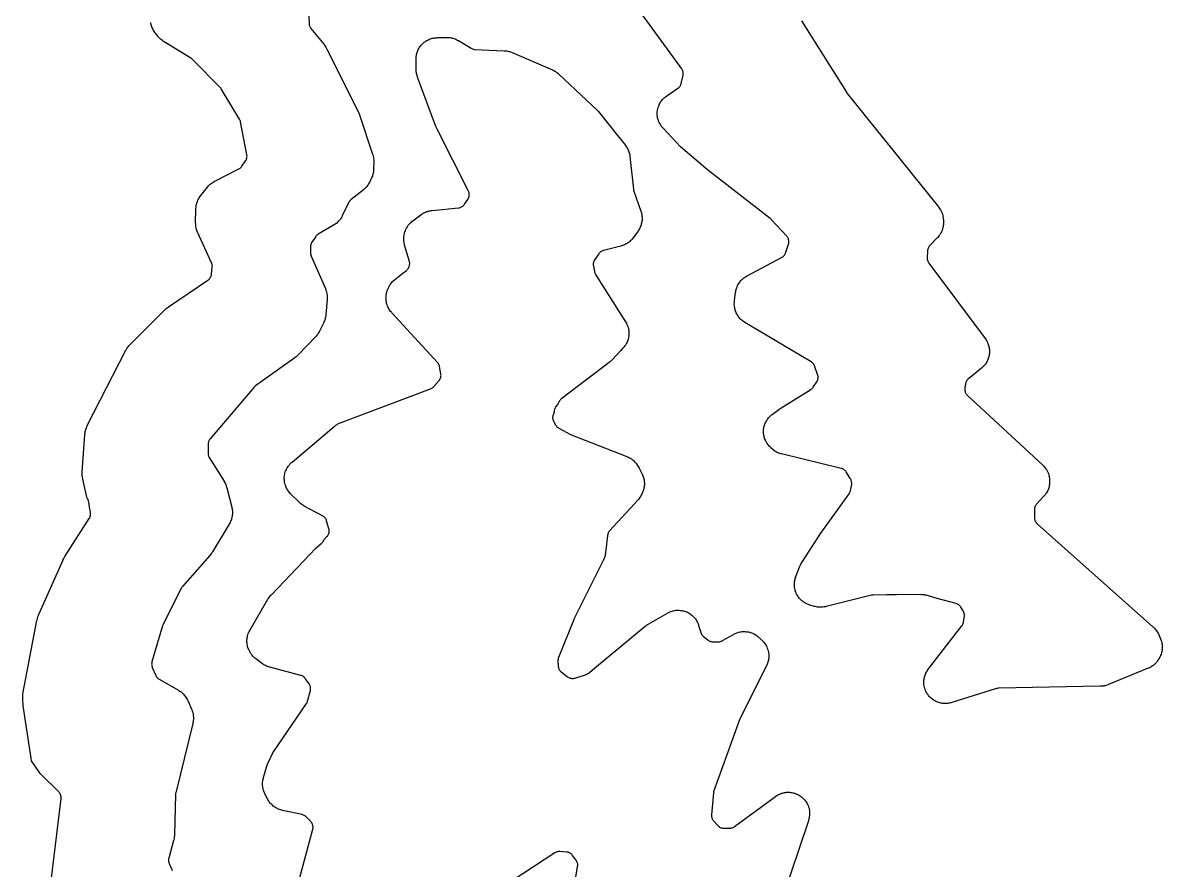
# Model space of a CAD drawing. Header units: millimetres. Extents: x 0 to 194, y 0 to 298.
# Drawn here: x 5.14 to 47.19, y 97.33 to 128.6 of the extents above; entities that cross this region are included whole.
import ezdxf

# ---------------------------------------------------------------- set-up
doc = ezdxf.new("R2010")
doc.units = ezdxf.units.MM
doc.layers.add('CUT', color=7, linetype='CONTINUOUS')

msp = doc.modelspace()

# ---------------------------------------------------------------- linework, layer by layer
at = {"layer": 'CUT'}
for points in [[(33.8823, 128.6779), (35.5346, 126.041), (35.5444, 126.0264), (35.5584, 126.0067), (35.5691, 125.9926), (38.9327, 121.8107), (38.9468, 121.7922), (38.9741, 121.7545), (38.9993, 121.7154), (39.0167, 121.6852), (39.0378, 121.6437), (39.052, 121.6118), (39.0687, 121.5684), (39.0795, 121.5352), (39.0916, 121.4903), (39.0989, 121.4562), (39.1063, 121.4103), (39.1114, 121.364), (39.1133, 121.3408), (39.1167, 121.2792), (39.1175, 121.256), (39.1177, 121.2095), (39.1155, 121.163), (39.1121, 121.1283), (39.1051, 121.0824), (39.0981, 121.0482), (39.0864, 121.0032), (39.0759, 120.97), (39.0596, 120.9264), (39.0458, 120.8944), (39.0251, 120.8527), (39.008, 120.8224), (38.9831, 120.7831), (38.963, 120.7546), (38.9342, 120.7181), (38.9036, 120.6831), (38.8878, 120.666), (38.614, 120.3843), (38.5934, 120.3608), (38.5753, 120.3352), (38.56, 120.3078), (38.5477, 120.279), (38.5384, 120.2491), (38.5323, 120.2184), (38.5294, 120.1872), (38.5187, 119.9196), (38.5189, 119.8903), (38.522, 119.8613), (38.5279, 119.8326), (38.5366, 119.8047), (38.548, 119.7778), (38.5619, 119.7521), (38.5782, 119.7279), (40.6522, 116.9557), (40.6647, 116.9382), (40.6888, 116.9025), (40.7112, 116.8657), (40.7266, 116.8374), (40.7454, 116.7986), (40.758, 116.769), (40.773, 116.7286), (40.7828, 116.6978), (40.7938, 116.6562), (40.8006, 116.6247), (40.8076, 116.5822), (40.8113, 116.5501), (40.8142, 116.5072), (40.8149, 116.4749), (40.8137, 116.4319), (40.8112, 116.3997), (40.8059, 116.3569), (40.8004, 116.3252), (40.791, 116.2831), (40.7825, 116.252), (40.7692, 116.2111), (40.7577, 116.1809), (40.7405, 116.1414), (40.7262, 116.1125), (40.7053, 116.0749), (40.6883, 116.0474), (40.6639, 116.0119), (40.6444, 115.9863), (40.6167, 115.9533), (40.5948, 115.9296), (40.5641, 115.8994), (40.532, 115.8707), (40.5156, 115.8568), (40.0373, 115.4691), (40.0163, 115.4504), (39.9971, 115.4298), (39.98, 115.4074), (39.965, 115.3836), (39.9523, 115.3585), (39.9421, 115.3323), (39.9343, 115.3052), (39.9291, 115.2776), (39.9064, 115.1155), (39.9038, 115.0867), (39.904, 115.0578), (39.9069, 115.029), (39.9126, 115.0007), (39.9211, 114.973), (39.9321, 114.9463), (39.9457, 114.9207), (39.9616, 114.8966), (39.9798, 114.8742), (40.0001, 114.8535), (42.7718, 112.2958), (42.7886, 112.2795), (42.8213, 112.246), (42.8523, 112.2108), (42.874, 112.1833), (42.9012, 112.1451), (42.9199, 112.1154), (42.9429, 112.0746), (42.9586, 112.0431), (42.9772, 112.0001), (42.9894, 111.9673), (43.0035, 111.9226), (43.0122, 111.8886), (43.0216, 111.8427), (43.0285, 111.7963), (43.0313, 111.7731), (43.0324, 111.7617), (43.0341, 111.7383), (43.0361, 111.6915), (43.0358, 111.6446), (43.0337, 111.6095), (43.0284, 111.563), (43.0226, 111.5283), (43.0126, 111.4825), (43.0032, 111.4487), (42.9885, 111.4042), (42.9757, 111.3715), (42.9563, 111.3288), (42.9402, 111.2976), (42.9165, 111.2571), (42.8972, 111.2278), (42.8695, 111.19), (42.8398, 111.1537), (42.8245, 111.136), (42.5514, 110.8356), (42.5333, 110.8137), (42.5174, 110.7902), (42.5037, 110.7652), (42.4925, 110.7391), (42.4838, 110.7121), (42.4777, 110.6843), (42.4742, 110.6561), (42.4734, 110.6277), (42.4795, 110.3297), (42.4817, 110.2989), (42.4871, 110.2684), (42.4956, 110.2388), (42.5071, 110.2101), (42.5214, 110.1828), (42.5385, 110.157), (42.5582, 110.1332), (42.5802, 110.1115), (46.8503, 106.3162), (46.8677, 106.2998), (46.9017, 106.2662), (46.9338, 106.2308), (46.9565, 106.2031), (46.9847, 106.1645), (47.0043, 106.1345), (47.0283, 106.0932), (47.05, 106.0506), (47.0603, 106.029), (47.1194, 105.8963), (47.1283, 105.875), (47.1449, 105.8318), (47.1592, 105.7879), (47.1683, 105.7544), (47.1781, 105.7092), (47.1837, 105.675), (47.1888, 105.629), (47.1908, 105.5945), (47.1911, 105.5482), (47.1896, 105.5136), (47.1852, 105.4675), (47.1802, 105.4333), (47.171, 105.3879), (47.1625, 105.3544), (47.1488, 105.3102), (47.1328, 105.2668), (47.1243, 105.2453), (47.1122, 105.217), (47.1031, 105.1971), (47.084, 105.1578), (47.063, 105.1195), (47.046, 105.0917), (47.0214, 105.0556), (47.0017, 105.0295), (46.9737, 104.9959), (46.9515, 104.9719), (46.9205, 104.9412), (46.8961, 104.9194), (46.8622, 104.8919), (46.8358, 104.8725), (46.7994, 104.8484), (46.7713, 104.8317), (46.7327, 104.8113), (46.6932, 104.7928), (46.6732, 104.784), (45.21, 104.1822), (45.1905, 104.1747), (45.1512, 104.1606), (45.1112, 104.1484), (45.0808, 104.1406), (45.0399, 104.1321), (45.0089, 104.1272), (44.9674, 104.1226), (44.9256, 104.1199), (44.9047, 104.119), (41.1616, 104.0507), (41.1332, 104.0488), (41.1051, 104.0442), (41.0775, 104.037), (39.4253, 103.5204), (39.4042, 103.5144), (39.3618, 103.5034), (39.3189, 103.4944), (39.2865, 103.4893), (39.243, 103.4846), (39.2102, 103.4826), (39.1664, 103.4821), (39.1336, 103.4834), (39.0899, 103.4872), (39.0574, 103.4916), (39.0143, 103.4996), (38.9824, 103.5072), (38.9403, 103.5194), (38.9092, 103.53), (38.8685, 103.5462), (38.8387, 103.5598), (38.7997, 103.5799), (38.7713, 103.5964), (38.7345, 103.6202), (38.7078, 103.6393), (38.6735, 103.6666), (38.6489, 103.6882), (38.6174, 103.7187), (38.5949, 103.7426), (38.5665, 103.776), (38.5465, 103.802), (38.5215, 103.838), (38.5041, 103.8658), (38.4827, 103.9041), (38.4681, 103.9335), (38.4505, 103.9736), (38.4389, 104.0043), (38.4253, 104.0459), (38.4167, 104.0776), (38.4072, 104.1204), (38.4017, 104.1527), (38.3964, 104.1962), (38.3941, 104.229), (38.3931, 104.2728), (38.3939, 104.3056), (38.3972, 104.3493), (38.4013, 104.3819), (38.4088, 104.425), (38.416, 104.4571), (38.4276, 104.4993), (38.4379, 104.5305), (38.4536, 104.5714), (38.4669, 104.6014), (38.4865, 104.6406), (38.5026, 104.6692), (38.526, 104.7063), (38.5511, 104.7422), (38.5641, 104.7598), (39.8005, 106.3553), (39.8185, 106.3813), (39.8337, 106.409), (39.8459, 106.4382), (39.855, 106.4685), (39.8608, 106.4996), (39.8878, 106.7033), (39.8902, 106.7328), (39.8897, 106.7625), (39.8863, 106.792), (39.88, 106.821), (39.8709, 106.8492), (39.859, 106.8764), (39.8445, 106.9023), (39.7573, 107.0411), (39.7413, 107.0641), (39.7232, 107.0856), (39.7031, 107.1052), (39.6813, 107.123), (39.658, 107.1385), (39.6333, 107.1519), (39.6074, 107.1629), (39.5807, 107.1714), (38.8883, 107.3564), (38.483, 107.4766), (38.4555, 107.4833), (38.4276, 107.4875), (38.3993, 107.4889), (38.3919, 107.489), (38.3841, 107.4911), (38.3579, 107.4968), (38.3313, 107.5002), (38.3045, 107.5012), (37.3862, 107.4946), (37.0746, 107.4964), (37.05, 107.4955), (37.0254, 107.4926), (37.0226, 107.492), (36.5262, 107.4885), (36.4908, 107.4861), (36.4558, 107.4796), (34.7828, 107.0628), (34.7602, 107.0577), (34.7148, 107.0489), (34.6691, 107.0424), (34.6346, 107.0393), (34.5883, 107.0375), (34.5537, 107.0379), (34.5076, 107.0409), (34.4732, 107.0449), (34.4276, 107.0526), (34.3824, 107.0626), (34.36, 107.0682), (34.2026, 107.1118), (34.1815, 107.1182), (34.1396, 107.132), (34.0984, 107.1479), (34.0682, 107.1613), (34.0288, 107.1811), (34, 107.1974), (33.9627, 107.221), (33.9357, 107.2401), (33.9009, 107.2672), (33.8758, 107.2888), (33.8439, 107.3192), (33.8211, 107.3432), (33.7922, 107.3766), (33.7719, 107.4026), (33.7465, 107.4387), (33.7288, 107.4666), (33.707, 107.505), (33.6921, 107.5345), (33.6742, 107.5749), (33.6623, 107.6057), (33.6484, 107.6476), (33.6396, 107.6795), (33.6299, 107.7225), (33.6243, 107.7551), (33.6188, 107.7989), (33.6164, 107.8319), (33.6153, 107.876), (33.6161, 107.909), (33.6193, 107.953), (33.6233, 107.9858), (33.6308, 108.0293), (33.638, 108.0616), (33.6498, 108.1041), (33.6636, 108.146), (33.671, 108.1668), (33.8065, 108.519), (33.8153, 108.5402), (33.8339, 108.5821), (33.8547, 108.623), (33.8774, 108.6627), (33.8894, 108.6823), (34.587, 109.7677), (35.6333, 111.2268), (35.6497, 111.2523), (35.6634, 111.2793), (35.6744, 111.3076), (35.6824, 111.3369), (35.725, 111.5292), (35.7297, 111.5567), (35.7319, 111.5845), (35.7315, 111.6124), (35.7285, 111.6401), (35.7255, 111.6548), (35.7254, 111.657), (35.7213, 111.6852), (35.7146, 111.7129), (35.7054, 111.7399), (35.6935, 111.7658), (35.6793, 111.7906), (35.5246, 112.0321), (35.508, 112.0554), (35.4893, 112.0771), (35.4685, 112.0969), (35.446, 112.1146), (35.4219, 112.1301), (35.3964, 112.1433), (35.3697, 112.1539), (35.3422, 112.1619), (33.1415, 112.6915), (33.1217, 112.6968), (33.0822, 112.7082), (33.0433, 112.7214), (33.0147, 112.7326), (32.9771, 112.7493), (32.9496, 112.7631), (32.9138, 112.7832), (32.8979, 112.793), (32.879, 112.8069), (32.8448, 112.8347), (32.828, 112.849), (32.7451, 112.9234), (32.7291, 112.9385), (32.6979, 112.9693), (32.6682, 113.0017), (32.6472, 113.027), (32.6208, 113.0621), (32.6023, 113.0893), (32.5795, 113.1268), (32.5638, 113.1557), (32.5447, 113.1953), (32.5319, 113.2256), (32.5168, 113.2668), (32.507, 113.2982), (32.496, 113.3407), (32.4893, 113.3729), (32.4824, 113.4163), (32.4789, 113.449), (32.4763, 113.4928), (32.476, 113.5257), (32.4777, 113.5696), (32.4806, 113.6024), (32.4866, 113.6459), (32.4926, 113.6782), (32.5028, 113.7209), (32.512, 113.7525), (32.5263, 113.794), (32.5385, 113.8245), (32.5568, 113.8644), (32.572, 113.8937), (32.5941, 113.9316), (32.612, 113.9592), (32.6377, 113.9948), (32.6582, 114.0205), (32.6872, 114.0535), (32.7101, 114.077), (32.7422, 114.107), (32.7757, 114.1353), (32.7929, 114.1491), (33.0858, 114.3732), (34.2216, 115.0731), (34.2481, 115.0914), (34.2724, 115.1125), (34.2944, 115.1361), (34.3137, 115.162), (34.4402, 115.3515), (34.456, 115.3781), (34.4691, 115.4063), (34.4791, 115.4357), (34.4861, 115.4659), (34.4899, 115.4967), (34.4905, 115.5278), (34.4878, 115.5587), (34.482, 115.5892), (34.4731, 115.6189), (34.3581, 115.9408), (34.3467, 115.9682), (34.3328, 115.9943), (34.3163, 116.0189), (34.2975, 116.0418), (34.2765, 116.0627), (34.2535, 116.0814), (34.2288, 116.0978), (31.7911, 117.546), (31.7726, 117.5576), (31.7361, 117.5818), (31.7008, 117.6077), (31.6754, 117.6284), (31.6428, 117.6576), (31.6194, 117.6806), (31.5898, 117.7129), (31.5689, 117.7381), (31.5425, 117.773), (31.5241, 117.8002), (31.5013, 117.8375), (31.4856, 117.8663), (31.4665, 117.9057), (31.4537, 117.9359), (31.4385, 117.9769), (31.4287, 118.0082), (31.4176, 118.0505), (31.4109, 118.0826), (31.4039, 118.1258), (31.4003, 118.1584), (31.3976, 118.2021), (31.3972, 118.2349), (31.3988, 118.2787), (31.4025, 118.3222), (31.4049, 118.344), (31.447, 118.6586), (31.4503, 118.6798), (31.458, 118.7219), (31.4677, 118.7635), (31.4764, 118.7944), (31.49, 118.835), (31.5017, 118.8648), (31.519, 118.9039), (31.5335, 118.9326), (31.5545, 118.9698), (31.5715, 118.997), (31.596, 119.0321), (31.6156, 119.0575), (31.6433, 119.0901), (31.6652, 119.1135), (31.6958, 119.1433), (31.7198, 119.1646), (31.7532, 119.1914), (31.7791, 119.2102), (31.8149, 119.2337), (31.8517, 119.2555), (31.8704, 119.2659), (33.1415, 119.9378), (33.1657, 119.9522), (33.1885, 119.9687), (33.2097, 119.9873), (33.229, 120.0078), (33.2463, 120.03), (33.2615, 120.0537), (33.2743, 120.0788), (33.2848, 120.1049), (33.3968, 120.4282), (33.4051, 120.4567), (33.4105, 120.4858), (33.4131, 120.5153), (33.4127, 120.5449), (33.4094, 120.5743), (33.4033, 120.6032), (33.3943, 120.6314), (33.3826, 120.6586), (33.3682, 120.6845), (33.3514, 120.7089), (33.3323, 120.7315), (32.7565, 121.3463), (32.7398, 121.3629), (32.7217, 121.3781), (30.4123, 123.1741), (29.4061, 124.0239), (28.7689, 124.709), (28.7546, 124.7252), (28.7267, 124.7582), (28.7005, 124.7925), (28.6821, 124.8191), (28.6593, 124.8557), (28.6435, 124.884), (28.6243, 124.9227), (28.6113, 124.9523), (28.5959, 124.9926), (28.5858, 125.0234), (28.5743, 125.065), (28.5672, 125.0965), (28.5598, 125.1391), (28.5557, 125.1712), (28.5524, 125.2142), (28.5515, 125.2466), (28.5523, 125.2897), (28.5545, 125.322), (28.5594, 125.3649), (28.5647, 125.3968), (28.5737, 125.4391), (28.582, 125.4703), (28.595, 125.5115), (28.6063, 125.5418), (28.6232, 125.5815), (28.6373, 125.6107), (28.658, 125.6486), (28.6748, 125.6762), (28.699, 125.712), (28.7184, 125.7378), (28.7459, 125.7711), (28.7677, 125.795), (28.7983, 125.8255), (28.8223, 125.8472), (28.8557, 125.8746), (28.8903, 125.9004), (28.9079, 125.9129), (29.3131, 126.1852), (29.3359, 126.2021), (29.357, 126.2211), (29.3762, 126.2421), (29.3933, 126.2647), (29.4082, 126.2889), (29.4208, 126.3144), (29.4309, 126.3409), (29.4384, 126.3683), (29.5054, 126.6665), (29.5103, 126.6943), (29.5126, 126.7226), (29.5122, 126.7509), (29.5091, 126.779), (29.5034, 126.8067), (29.4951, 126.8338), (29.4842, 126.8599), (29.471, 126.8849), (29.4555, 126.9086), (26.8378, 130.5121)], [(15.6965, 128.8481), (15.7048, 128.5737), (15.7069, 128.5459), (15.7116, 128.5183), (15.7189, 128.4913), (15.7286, 128.4652), (15.7408, 128.44), (15.7552, 128.4161), (15.7718, 128.3936), (16.2545, 127.7992), (16.2695, 127.7797), (16.2984, 127.7398), (16.325, 127.6985), (16.3494, 127.6557), (16.361, 127.634), (17.5231, 125.307), (17.5365, 125.2776), (17.5673, 125.2029), (17.5786, 125.1726), (18.0469, 123.7567), (18.0541, 123.7327), (18.0672, 123.6842), (18.0776, 123.6351), (18.0832, 123.5979), (18.0881, 123.5479), (18.0901, 123.4977), (18.0904, 123.4726), (18.0863, 123.2105), (18.0855, 123.1906), (18.0831, 123.1507), (18.079, 123.111), (18.0745, 123.0814), (18.0668, 123.0422), (18.0598, 123.0131), (18.0487, 122.9747), (18.0391, 122.9464), (18.0246, 122.9091), (18.0085, 122.8726), (18, 122.8545), (17.9293, 122.7116), (17.9198, 122.6936), (17.9001, 122.6579), (17.8788, 122.6232), (17.8617, 122.598), (17.8374, 122.5653), (17.818, 122.5417), (17.7908, 122.5114), (17.7695, 122.4896), (17.7396, 122.4619), (17.7086, 122.4356), (17.6927, 122.4227), (17.26, 122.088), (17.239, 122.0702), (17.2197, 122.0505), (17.2023, 122.0291), (17.187, 122.0063), (17.1738, 121.9821), (16.9296, 121.4809), (16.9196, 121.4614), (16.8985, 121.423), (16.8755, 121.3856), (16.857, 121.3585), (16.8306, 121.3236), (16.8095, 121.2984), (16.7797, 121.2662), (16.7563, 121.2432), (16.7236, 121.2141), (16.698, 121.1934), (16.6626, 121.1676), (16.626, 121.1435), (16.6074, 121.132), (16.0436, 120.7995), (16.0168, 120.7817), (15.992, 120.7611), (15.9696, 120.7379), (15.9498, 120.7125), (15.8127, 120.5158), (15.7967, 120.4901), (15.7833, 120.4629), (15.7728, 120.4344), (15.7652, 120.4051), (15.7605, 120.3752), (15.7589, 120.3449), (15.7585, 120.115), (15.76, 120.0842), (15.7646, 120.0538), (15.7724, 120.024), (15.7832, 119.9952), (16.303, 118.7945), (16.3112, 118.7741), (16.3267, 118.7329), (16.3402, 118.6909), (16.3488, 118.659), (16.3581, 118.6159), (16.3634, 118.5833), (16.3685, 118.5395), (16.3706, 118.5066), (16.3714, 118.4625), (16.3699, 118.4185), (16.3687, 118.3965), (16.3234, 117.8418), (16.3213, 117.8213), (16.316, 117.7806), (16.309, 117.7402), (16.3023, 117.7101), (16.2916, 117.6705), (16.2822, 117.6412), (16.2679, 117.6027), (16.2519, 117.5649), (16.2435, 117.5462), (16.1017, 117.2502), (16.0909, 117.2291), (16.0683, 117.1877), (16.0435, 117.1474), (16.0234, 117.1183), (15.9946, 117.0808), (15.9638, 117.045), (15.9479, 117.0274), (15.301, 116.3496), (15.2859, 116.3345), (15.2549, 116.305), (15.2226, 116.277), (15.189, 116.2505), (15.1718, 116.2377), (13.9015, 115.3337), (13.8714, 115.3153), (13.8452, 115.2974), (13.8211, 115.2769), (13.82, 115.2757), (13.7273, 115.2097), (13.7078, 115.1945), (13.6895, 115.1778), (13.6727, 115.1596), (12.0513, 113.2517), (12.0332, 113.2282), (12.0176, 113.2031), (12.0045, 113.1765), (11.9941, 113.1488), (11.9865, 113.1202), (11.9817, 113.0909), (11.9799, 113.0614), (11.9754, 112.7201), (11.9764, 112.6917), (11.9801, 112.6635), (11.9864, 112.6358), (11.9953, 112.6088), (12.0068, 112.5827), (12.0206, 112.5579), (12.5623, 111.6862), (12.5738, 111.6665), (12.596, 111.6265), (12.616, 111.5854), (12.6295, 111.5539), (12.6453, 111.511), (12.6589, 111.4673), (12.6651, 111.4453), (12.848, 110.7318), (12.853, 110.71), (12.8619, 110.6663), (12.8687, 110.6221), (12.8721, 110.5888), (12.8744, 110.5442), (12.8745, 110.5107), (12.8724, 110.4661), (12.8692, 110.4327), (12.8626, 110.3885), (12.8561, 110.3557), (12.8452, 110.3124), (12.8355, 110.2803), (12.8204, 110.2383), (12.8075, 110.2074), (12.7883, 110.167), (12.7671, 110.1277), (12.756, 110.1083), (12.1329, 109.0782), (12.1221, 109.0612), (12.0998, 109.0278), (12.076, 108.9953), (12.0507, 108.964), (12.0378, 108.9486), (11.0292, 107.8053), (11.013, 107.7853), (10.9986, 107.764), (10.9861, 107.7415), (10.3136, 106.4029), (10.3025, 106.3781), (10.2937, 106.3524), (9.904, 105.0185), (9.8971, 104.9897), (9.8931, 104.9603), (9.892, 104.9307), (9.8938, 104.9012), (9.8985, 104.8719), (9.9061, 104.8433), (9.9165, 104.8156), (10.0439, 104.52), (10.056, 104.4951), (10.0703, 104.4715), (10.0868, 104.4492), (10.1052, 104.4286), (10.1255, 104.4098), (10.1474, 104.3929), (10.1708, 104.3781), (10.8772, 103.9752), (10.8975, 103.9629), (10.9374, 103.9373), (10.9759, 103.9096), (11.0035, 103.8874), (11.0389, 103.8558), (11.0641, 103.8308), (11.0959, 103.7957), (11.1183, 103.7681), (11.1463, 103.7299), (11.1657, 103.7001), (11.1895, 103.6591), (11.211, 103.617), (11.2213, 103.5956), (11.3627, 103.2789), (11.3709, 103.2593), (11.3864, 103.2197), (11.4, 103.1795), (11.4087, 103.1488), (11.4185, 103.1075), (11.4243, 103.0762), (11.4301, 103.034), (11.4329, 103.0023), (11.4347, 102.9599), (11.4345, 102.928), (11.4323, 102.8856), (11.4291, 102.8539), (11.4229, 102.8118), (11.4147, 102.7701), (11.4101, 102.7494), (10.7802, 100.1925), (10.7741, 100.1606), (10.7716, 100.1281), (10.7348, 98.6406), (10.7333, 98.6132), (10.7286, 98.5586), (10.7206, 98.5044), (10.7093, 98.4508), (10.7028, 98.4242), (10.5244, 97.7761), (10.5182, 97.7482), (10.5146, 97.7199), (10.5137, 97.6913), (10.5156, 97.6629), (10.5201, 97.6347), (10.5273, 97.607), (10.5371, 97.5802), (10.6313, 97.3561), (10.6451, 97.3276)], [(6.1831, 96.9368), (6.5482, 99.9741), (6.5502, 100.0043), (6.5493, 100.0345), (6.5453, 100.0645), (6.5383, 100.094), (6.5284, 100.1225), (6.5156, 100.15), (6.5001, 100.176), (6.4821, 100.2003), (6.4618, 100.2227), (5.781, 100.8994), (5.4625, 101.3637), (5.454, 101.3961), (5.4443, 101.4429), (5.4401, 101.4664), (5.1455, 103.4028), (5.1447, 103.4363), (5.1436, 103.4872), (5.1421, 103.5533), (5.1357, 103.8393), (5.6549, 106.5433), (5.6604, 106.5683), (5.6729, 106.618), (5.6882, 106.6668), (5.7063, 106.7147), (5.716, 106.7384), (6.6231, 108.7835), (6.6303, 108.799), (6.6453, 108.8297), (6.6615, 108.8598), (6.6789, 108.8892), (6.6878, 108.9038), (7.5916, 110.3155), (7.6064, 110.3413), (7.6186, 110.3686), (7.628, 110.3969), (7.6346, 110.4259), (7.6382, 110.4555), (7.6389, 110.4854), (7.6366, 110.5151), (7.6313, 110.5444), (7.6048, 110.6598), (7.5693, 110.9155), (7.5642, 110.9427), (7.5567, 110.9693), (7.5467, 110.9951), (7.5344, 111.0199), (7.5199, 111.0434), (7.5149, 111.0506), (7.3504, 111.7663), (7.346, 111.7879), (7.3382, 111.8312), (7.3326, 111.8749), (7.33, 111.9077), (7.3287, 111.9517), (7.3295, 111.9957), (7.3304, 112.0177), (7.4247, 113.4093), (7.4268, 113.4321), (7.4322, 113.4774), (7.4399, 113.5224), (7.4474, 113.5558), (7.4596, 113.5998), (7.4704, 113.6323), (7.487, 113.6748), (7.5058, 113.7164), (7.5157, 113.737), (8.9415, 116.5176), (8.9527, 116.5382), (8.9762, 116.5786), (9.0017, 116.6178), (9.0224, 116.6461), (9.0519, 116.6825), (9.0832, 116.7172), (9.0993, 116.7342), (10.3817, 118.0152), (10.3974, 118.0301), (10.4294, 118.0591), (10.4628, 118.0866), (10.4974, 118.1124), (10.5151, 118.1249), (11.9717, 119.1057), (11.9951, 119.1231), (12.0166, 119.1428), (12.0362, 119.1644), (12.0535, 119.1878), (12.0685, 119.2128), (12.081, 119.2391), (12.0909, 119.2666), (12.0981, 119.2948), (12.1025, 119.3236), (12.1302, 119.5908), (12.1318, 119.623), (12.13, 119.6553), (12.1246, 119.6871), (12.1159, 119.7181), (12.1039, 119.7481), (11.5938, 120.8469), (11.5856, 120.8656), (11.5702, 120.9032), (11.5564, 120.9416), (11.5474, 120.9707), (11.5372, 121.0101), (11.5309, 121.04), (11.5243, 121.0802), (11.5207, 121.1105), (11.5178, 121.1511), (11.5166, 121.1918), (11.5165, 121.2122), (11.526, 121.7344), (11.5269, 121.7556), (11.5296, 121.7979), (11.5344, 121.84), (11.5394, 121.8714), (11.5481, 121.9129), (11.5561, 121.9437), (11.5687, 121.9842), (11.5795, 122.0141), (11.5959, 122.0532), (11.6095, 122.082), (11.6295, 122.1194), (11.6457, 122.1467), (11.6691, 122.1821), (11.6941, 122.2163), (11.707, 122.2332), (11.9484, 122.5327), (11.9637, 122.5507), (11.9953, 122.5858), (12.0286, 122.6193), (12.0549, 122.6431), (12.0916, 122.6729), (12.1202, 122.6937), (12.1598, 122.7195), (12.2007, 122.7432), (12.2214, 122.7545), (13.1116, 123.2089), (13.1375, 123.2238), (13.1618, 123.2412), (13.1842, 123.2609), (13.2046, 123.2828), (13.2227, 123.3066), (13.3599, 123.5069), (13.3754, 123.5321), (13.3883, 123.5587), (13.3986, 123.5864), (13.406, 123.615), (13.4107, 123.6442), (13.4124, 123.6737), (13.4112, 123.7032), (13.4071, 123.7325), (13.1768, 124.9447), (13.1706, 124.9708), (13.1621, 124.9963), (13.1513, 125.0209), (13.1385, 125.0444), (12.4594, 126.1626), (12.4394, 126.1915), (12.4163, 126.2178), (11.3907, 127.2555), (11.3637, 127.2797), (11.3339, 127.3005), (10.3532, 127.9006), (10.3318, 127.9145), (10.29, 127.9435), (10.2498, 127.9748), (10.2211, 127.9999), (10.1847, 128.0356), (10.1505, 128.0732), (10.1338, 128.0926), (10.0344, 128.2151), (10.0204, 128.2333), (9.9933, 128.2704), (9.9681, 128.3088), (9.9508, 128.3385), (9.9297, 128.3793), (9.9154, 128.4106), (9.8986, 128.4534), (9.8876, 128.486), (9.8752, 128.5302), (9.8676, 128.5638), (9.8598, 128.609)], [(15.2237, 96.5599), (15.8381, 98.8418), (15.8445, 98.872), (15.8479, 98.9027), (15.8481, 98.9336), (15.8451, 98.9643), (15.8389, 98.9945), (15.8297, 99.024), (15.8175, 99.0523), (15.8025, 99.0793), (15.7848, 99.1045), (15.7646, 99.1278), (15.5963, 99.3027), (15.5747, 99.323), (15.5512, 99.3412), (15.526, 99.3569), (15.4993, 99.37), (15.4715, 99.3804), (15.4429, 99.3881), (14.7197, 99.5427), (14.6981, 99.5479), (14.6551, 99.5593), (14.6128, 99.5728), (14.5816, 99.5845), (14.5409, 99.6021), (14.511, 99.6168), (14.4721, 99.6384), (14.4439, 99.656), (14.4074, 99.6813), (14.381, 99.7016), (14.3471, 99.7304), (14.3228, 99.7532), (14.292, 99.7852), (14.2701, 99.8102), (14.2426, 99.8451), (14.2232, 99.8722), (14.1993, 99.9096), (14.1772, 99.9482), (14.1666, 99.9677), (14.0742, 100.1493), (14.0649, 100.1687), (14.0472, 100.2079), (14.0315, 100.2479), (14.0211, 100.2784), (14.0093, 100.3197), (14.0019, 100.3511), (13.994, 100.3934), (13.9896, 100.4253), (13.9858, 100.4681), (13.9845, 100.5003), (13.9848, 100.5433), (13.9866, 100.5755), (13.991, 100.6183), (13.9958, 100.6501), (14.0043, 100.6923), (14.0148, 100.734), (14.0205, 100.7547), (14.1736, 101.26), (14.2615, 101.4487), (14.275, 101.4778), (14.2865, 101.5025), (14.364, 101.669), (15.6048, 103.4796), (15.6185, 103.5016), (15.6303, 103.5247), (15.64, 103.5487), (15.6476, 103.5735), (15.7489, 103.9622), (15.7549, 103.9907), (15.758, 104.0197), (15.7584, 104.0488), (15.7559, 104.0778), (15.7506, 104.1065), (15.7426, 104.1345), (15.7319, 104.1615), (15.7186, 104.1875), (15.7029, 104.212), (15.5641, 104.4067), (15.5457, 104.4299), (15.5251, 104.4513), (15.5026, 104.4705), (15.4782, 104.4873), (15.4523, 104.5017), (15.4251, 104.5135), (15.3968, 104.5225), (14.2554, 104.8256), (14.2365, 104.8311), (14.1989, 104.8428), (14.1619, 104.8562), (14.1346, 104.8675), (14.0988, 104.8841), (14.0726, 104.8977), (14.0385, 104.9173), (14.0053, 104.9384), (13.9889, 104.9494), (13.7871, 105.0904), (13.7701, 105.1029), (13.7366, 105.1287), (13.7044, 105.156), (13.6812, 105.1777), (13.6517, 105.2079), (13.6307, 105.2316), (13.6041, 105.2645), (13.5791, 105.2986), (13.5671, 105.316), (13.5458, 105.3482), (13.5337, 105.3675), (13.5105, 105.4067), (13.4893, 105.447), (13.475, 105.478), (13.458, 105.5203), (13.4469, 105.5526), (13.4342, 105.5963), (13.4264, 105.6296), (13.4183, 105.6744), (13.4139, 105.7082), (13.4104, 105.7537), (13.4094, 105.7878), (13.4105, 105.8333), (13.413, 105.8674), (13.4186, 105.9126), (13.4246, 105.9462), (13.4348, 105.9906), (13.4441, 106.0234), (13.4587, 106.0666), (13.4713, 106.0983), (13.4902, 106.1398), (13.5112, 106.1802), (13.5222, 106.2001), (14.1837, 107.33), (14.1976, 107.3523), (14.2268, 107.3961), (14.2585, 107.4381), (14.2926, 107.4781), (14.3102, 107.4976), (15.9572, 109.2179), (16.1517, 109.3846), (16.1714, 109.4031), (16.1894, 109.4233), (16.2055, 109.445), (16.2195, 109.4681), (16.2502, 109.524), (16.3621, 109.641), (16.3808, 109.6624), (16.3973, 109.6855), (16.4116, 109.71), (16.4235, 109.7358), (16.4329, 109.7626), (16.4397, 109.7901), (16.4439, 109.8182), (16.4454, 109.8466), (16.4443, 109.875), (16.4404, 109.9031), (16.4339, 109.9307), (16.3495, 110.2266), (16.3398, 110.2551), (16.3273, 110.2825), (16.312, 110.3086), (16.2943, 110.3329), (16.2742, 110.3554), (16.2519, 110.3757), (16.2277, 110.3937), (16.2019, 110.4092), (15.5267, 110.7682), (15.507, 110.7793), (15.4682, 110.8025), (15.4306, 110.8276), (15.4034, 110.8478), (15.3686, 110.8766), (15.3352, 110.9071), (15.3189, 110.9228), (15.0219, 111.2228), (15.0069, 111.2386), (14.9777, 111.2711), (14.9501, 111.305), (14.9307, 111.3313), (14.9066, 111.3677), (14.8898, 111.3958), (14.8693, 111.4343), (14.8554, 111.4639), (14.8387, 111.5043), (14.8277, 111.5351), (14.815, 111.5769), (14.807, 111.6086), (14.7984, 111.6514), (14.7935, 111.6838), (14.7892, 111.7272), (14.7875, 111.7599), (14.7873, 111.8036), (14.7888, 111.8362), (14.7928, 111.8797), (14.7975, 111.9121), (14.8057, 111.955), (14.8135, 111.9868), (14.8259, 112.0286), (14.8367, 112.0595), (14.8531, 112.1), (14.8668, 112.1297), (14.887, 112.1684), (14.9036, 112.1966), (14.9275, 112.2331), (14.9467, 112.2596), (14.974, 112.2937), (14.9957, 112.3182), (15.0262, 112.3494), (15.0582, 112.3792), (15.0745, 112.3936), (16.6317, 113.7067), (16.6517, 113.7227), (16.6926, 113.7533), (16.7352, 113.7816), (16.7682, 113.801), (16.8137, 113.8243), (16.8604, 113.8449), (16.8841, 113.8546), (20.1855, 115.0954), (20.2123, 115.107), (20.2379, 115.1211), (20.2619, 115.1376), (20.2842, 115.1564), (20.3046, 115.1773), (20.4968, 115.3944), (20.5155, 115.4178), (20.5318, 115.443), (20.5456, 115.4698), (20.5565, 115.4977), (20.5647, 115.5267), (20.5699, 115.5562), (20.5721, 115.5862), (20.5713, 115.6162), (20.5675, 115.646), (20.5189, 115.9172), (20.5127, 115.9448), (20.5038, 115.9717), (20.4925, 115.9976), (20.4787, 116.0223), (20.4627, 116.0457), (20.4446, 116.0674), (18.7553, 117.9063), (18.7411, 117.9225), (18.7135, 117.9556), (18.6876, 117.99), (18.6693, 118.0166), (18.6468, 118.0533), (18.6312, 118.0816), (18.6122, 118.1203), (18.5994, 118.1499), (18.5843, 118.1903), (18.5744, 118.221), (18.5631, 118.2626), (18.5562, 118.2941), (18.549, 118.3366), (18.5451, 118.3686), (18.542, 118.4116), (18.5412, 118.4439), (18.5422, 118.487), (18.5445, 118.5192), (18.5497, 118.5619), (18.555, 118.5938), (18.5642, 118.6359), (18.5726, 118.667), (18.5858, 118.7081), (18.6009, 118.7484), (18.609, 118.7684), (18.6335, 118.8254), (18.6431, 118.8463), (18.6634, 118.8874), (18.6857, 118.9274), (18.7039, 118.9565), (18.7302, 118.994), (18.7513, 119.0211), (18.7813, 119.0558), (18.7971, 119.0724), (18.9778, 119.2169), (18.9965, 119.2318), (19.0271, 119.2563), (19.1607, 119.3631), (19.2952, 119.4663), (19.3179, 119.4856), (19.3385, 119.5069), (19.3569, 119.5303), (19.373, 119.5553), (19.3776, 119.5645), (19.3791, 119.5669), (19.3859, 119.5809), (19.3864, 119.5818), (19.3865, 119.582), (19.392, 119.5933), (19.4023, 119.6208), (19.4098, 119.6492), (19.4146, 119.6782), (19.4164, 119.7075), (19.4154, 119.7369), (19.4115, 119.766), (19.4048, 119.7946), (19.2301, 120.403), (19.2245, 120.4243), (19.2145, 120.467), (19.2065, 120.5102), (19.2022, 120.5428), (19.1985, 120.5865), (19.1973, 120.6194), (19.1979, 120.6633), (19.1999, 120.6961), (19.2048, 120.7398), (19.21, 120.7723), (19.2191, 120.8152), (19.2275, 120.847), (19.2407, 120.8889), (19.256, 120.93), (19.2641, 120.9504), (19.2667, 120.9565), (19.2765, 120.9778), (19.2971, 121.0199), (19.3199, 121.0609), (19.3386, 121.0907), (19.3656, 121.1291), (19.3872, 121.1567), (19.418, 121.1921), (19.4425, 121.2174), (19.4768, 121.2493), (19.5127, 121.2794), (19.5311, 121.294), (19.8262, 121.5163), (19.8429, 121.5283), (19.8768, 121.5514), (19.9117, 121.573), (19.9385, 121.588), (19.9753, 121.6063), (20.0034, 121.6188), (20.0416, 121.6337), (20.0707, 121.6436), (20.1102, 121.6549), (20.1401, 121.6621), (20.1804, 121.6698), (20.221, 121.6757), (20.2414, 121.6781), (21.2227, 121.7746), (21.2516, 121.7788), (21.2799, 121.7859), (21.3074, 121.7956), (21.3338, 121.808), (21.3589, 121.8229), (21.3824, 121.8401), (21.4041, 121.8596), (21.4238, 121.8811), (21.4414, 121.9043), (21.5646, 122.0854), (21.5798, 122.1102), (21.5925, 122.1364), (21.6026, 122.1636), (21.6101, 122.1917), (21.6147, 122.2204), (21.6166, 122.2494), (21.6157, 122.2785), (21.6119, 122.3073), (21.6054, 122.3357), (21.5961, 122.3632), (21.5843, 122.3898), (20.4271, 124.6738), (20.4162, 124.6969), (20.3907, 124.7552), (20.3811, 124.7788), (19.7052, 126.5986), (19.6987, 126.6174), (19.6865, 126.6553), (19.676, 126.6937), (19.6694, 126.7227), (19.6623, 126.7619), (19.6583, 126.7915), (19.6547, 126.8311), (19.6529, 126.8709), (19.6524, 126.8908), (19.6518, 127.2548), (19.6523, 127.2766), (19.6543, 127.3202), (19.6585, 127.3636), (19.6631, 127.3959), (19.6715, 127.4387), (19.6793, 127.4704), (19.6917, 127.5122), (19.7025, 127.543), (19.7189, 127.5834), (19.7327, 127.613), (19.7529, 127.6516), (19.7695, 127.6798), (19.7934, 127.7163), (19.8126, 127.7427), (19.8399, 127.7767), (19.8616, 127.8011), (19.892, 127.8323), (19.916, 127.8545), (19.9493, 127.8826), (19.9753, 127.9024), (20.0112, 127.9272), (20.0389, 127.9444), (20.0771, 127.9655), (20.1064, 127.9799), (20.1464, 127.9973), (20.1769, 128.0088), (20.2184, 128.0222), (20.25, 128.0307), (20.2925, 128.04), (20.3248, 128.0454), (20.3681, 128.0506), (20.4115, 128.0536), (20.4333, 128.0546), (20.7694, 128.0618), (20.7906, 128.0618), (20.8328, 128.0607), (20.875, 128.0576), (20.9064, 128.0539), (20.9481, 128.0469), (20.979, 128.0401), (21.0199, 128.0293), (21.0501, 128.0197), (21.0897, 128.005), (21.1188, 127.9926), (21.1569, 127.9743), (21.1941, 127.9542), (21.2125, 127.9437), (21.6791, 127.6625), (21.7055, 127.6483), (21.7333, 127.6368), (21.762, 127.6282), (21.7914, 127.6224), (21.8213, 127.6197), (22.8971, 127.574), (22.9176, 127.5727), (22.9585, 127.5691), (22.9993, 127.5636), (23.0296, 127.5581), (23.0696, 127.5489), (23.0993, 127.5406), (23.1384, 127.5278), (23.1768, 127.5133), (23.1958, 127.5056), (24.6827, 126.8629), (24.7004, 126.8547), (24.7355, 126.8377), (24.7699, 126.8192), (24.795, 126.8042), (24.8276, 126.7827), (24.8513, 126.7656), (24.882, 126.7414), (24.9115, 126.716), (24.926, 126.7029), (26.3499, 125.3627), (26.3688, 125.3436), (27.043, 124.5079), (27.3722, 124.094), (27.385, 124.0772), (27.4097, 124.0428), (27.4329, 124.0073), (27.4489, 123.9799), (27.4686, 123.9424), (27.482, 123.9137), (27.4981, 123.8745), (27.5088, 123.8446), (27.5211, 123.804), (27.5289, 123.7733), (27.5373, 123.7318), (27.5438, 123.6899), (27.5466, 123.6689), (27.6761, 122.4597), (27.6816, 122.4264), (27.6907, 122.3938), (27.9483, 121.6468), (27.9549, 121.6262), (27.967, 121.5846), (27.9771, 121.5424), (27.9832, 121.5105), (27.9892, 121.4676), (27.9922, 121.4352), (27.994, 121.3919), (27.9939, 121.3594), (27.9915, 121.3161), (27.9882, 121.2838), (27.9818, 121.2409), (27.9754, 121.2091), (27.9648, 121.1671), (27.9554, 121.136), (27.9408, 121.0951), (27.9284, 121.0651), (27.91, 121.0259), (27.8948, 120.9972), (27.8726, 120.9599), (27.8488, 120.9237), (27.8364, 120.9059), (27.6651, 120.672), (27.6516, 120.6545), (27.6237, 120.6201), (27.5942, 120.5872), (27.5709, 120.5636), (27.5383, 120.5337), (27.5128, 120.5125), (27.4775, 120.486), (27.45, 120.4674), (27.4122, 120.4445), (27.3831, 120.4287), (27.3432, 120.4096), (27.3126, 120.3967), (27.2711, 120.3816), (27.2288, 120.3686), (27.2075, 120.3626), (26.5678, 120.199), (26.5388, 120.19), (26.5108, 120.1781), (26.4842, 120.1634), (26.4592, 120.1461), (26.4361, 120.1264), (26.4151, 120.1044), (26.3964, 120.0804), (26.244, 119.8627), (26.2281, 119.8375), (26.2149, 119.8109), (26.2043, 119.7831), (26.1966, 119.7544), (26.1917, 119.725), (26.1898, 119.6953), (26.1908, 119.6656), (26.1947, 119.6361), (26.2335, 119.4267), (26.24, 119.3989), (26.2491, 119.3718), (26.2608, 119.3457), (26.2749, 119.3209), (27.3809, 117.572), (27.3925, 117.5525), (27.4148, 117.513), (27.4351, 117.4723), (27.4487, 117.4412), (27.4648, 117.3987), (27.4752, 117.3663), (27.487, 117.3224), (27.4941, 117.2892), (27.5013, 117.2443), (27.505, 117.2105), (27.5077, 117.1652), (27.508, 117.1311), (27.5061, 117.0858), (27.5029, 117.0519), (27.4965, 117.0069), (27.4899, 116.9736), (27.4789, 116.9295), (27.4691, 116.8969), (27.4537, 116.8542), (27.4406, 116.8228), (27.421, 116.7818), (27.4048, 116.7519), (27.3812, 116.7131), (27.362, 116.685), (27.3346, 116.6488), (27.3246, 116.6369), (27.3074, 116.6179), (27.3007, 116.6105), (27.2747, 116.5818), (27.2131, 116.5138), (26.896, 116.1728), (26.8822, 116.1586), (26.8541, 116.1309), (26.8248, 116.1045), (26.7944, 116.0793), (26.7789, 116.0671), (25.0268, 114.7454), (25.004, 114.7264), (24.9832, 114.7052), (24.9646, 114.6821), (24.9484, 114.6572), (24.9347, 114.6309), (24.8998, 114.5547), (24.8119, 114.4406), (24.7951, 114.4166), (24.7808, 114.3909), (24.769, 114.364), (24.76, 114.3361), (24.7537, 114.3075), (24.7502, 114.2783), (24.7496, 114.249), (24.751, 114.2303), (24.7182, 114.1586), (24.7075, 114.132), (24.6994, 114.1044), (24.6939, 114.0762), (24.6912, 114.0476), (24.6913, 114.0188), (24.6941, 113.9902), (24.6996, 113.962), (24.7078, 113.9345), (24.7185, 113.9078), (24.7318, 113.8823), (24.8022, 113.7619), (24.817, 113.7389), (24.8338, 113.7175), (24.8526, 113.6976), (24.873, 113.6795), (24.8951, 113.6634), (24.9185, 113.6493), (25.3506, 113.4154), (25.3672, 113.4071), (25.3903, 113.3964), (25.4073, 113.3891), (27.426, 112.6006), (27.447, 112.5918), (27.4885, 112.5731), (27.5291, 112.5523), (27.5586, 112.5352), (27.5968, 112.5104), (27.6245, 112.4904), (27.66, 112.4619), (27.6855, 112.4392), (27.718, 112.4073), (27.7411, 112.3821), (27.7584, 112.3612), (27.7717, 112.3419), (27.7841, 112.3228), (27.8813, 112.1652), (27.9816, 111.9767), (27.9912, 111.9577), (28.0093, 111.9194), (28.0257, 111.8802), (28.0365, 111.8503), (28.0491, 111.8097), (28.057, 111.7789), (28.0657, 111.7374), (28.0708, 111.706), (28.0755, 111.6638), (28.0775, 111.632), (28.0783, 111.5896), (28.0773, 111.5578), (28.074, 111.5155), (28.0701, 111.4839), (28.0629, 111.4421), (28.0559, 111.411), (28.0448, 111.3701), (28.0317, 111.3297), (28.0247, 111.3096), (28.0092, 111.2685), (28.0012, 111.2487), (27.9843, 111.2096), (27.9655, 111.1712), (27.9501, 111.1432), (27.9278, 111.1068), (27.9098, 111.0804), (27.8842, 111.0463), (27.857, 111.0135), (27.843, 110.9974), (26.7965, 109.8509), (26.7768, 109.8269), (26.7597, 109.8011), (26.7454, 109.7736), (26.7339, 109.7449), (26.7255, 109.715), (26.7202, 109.6845), (26.6433, 109.0468), (26.6372, 109.0071), (26.6369, 109.0056), (26.6314, 108.9701), (26.625, 108.9394), (26.6178, 108.9113), (26.6067, 108.8743), (26.5972, 108.847), (26.5829, 108.811), (26.5671, 108.7757), (26.5589, 108.7583), (25.4995, 106.6401), (25.4943, 106.6292), (25.4875, 106.6141), (25.4827, 106.603), (24.9089, 105.1802), (24.8986, 105.1501), (24.8915, 105.119), (24.8877, 105.0874), (24.8874, 105.0555), (24.8948, 104.876), (24.8974, 104.8471), (24.9028, 104.8186), (24.9109, 104.7907), (24.9217, 104.7638), (24.935, 104.738), (24.9508, 104.7136), (24.9688, 104.6909), (24.989, 104.67), (25.011, 104.6511), (25.2428, 104.4719), (25.2663, 104.4554), (25.2914, 104.4413), (25.3176, 104.4296), (25.3449, 104.4205), (25.3729, 104.414), (25.4015, 104.4102), (25.4302, 104.4092), (25.4589, 104.411), (25.4873, 104.4155), (25.5152, 104.4227), (25.9016, 104.5425), (25.929, 104.5525), (25.9553, 104.5651), (25.9803, 104.5802), (25.9971, 104.5928), (25.9991, 104.5938), (26.0255, 104.6101), (26.05, 104.6291), (26.239, 104.7919), (28.1132, 106.3388), (28.1283, 106.3507), (28.1591, 106.3739), (28.1908, 106.3958), (28.2234, 106.4163), (28.2399, 106.4263), (28.9269, 106.8184), (28.9466, 106.829), (28.9864, 106.8492), (29.0271, 106.8673), (29.0583, 106.8794), (29.1006, 106.8935), (29.1328, 106.9024), (29.1763, 106.9122), (29.2093, 106.9179), (29.2535, 106.9233), (29.2869, 106.9257), (29.3315, 106.9267), (29.3649, 106.9258), (29.4094, 106.9224), (29.4425, 106.9182), (29.4864, 106.9104), (29.519, 106.9029), (29.562, 106.8908), (29.5936, 106.8802), (29.6352, 106.8639), (29.6656, 106.8501), (29.7053, 106.8298), (29.7343, 106.8131), (29.7718, 106.7889), (29.7989, 106.7695), (29.8339, 106.7417), (29.859, 106.7196), (29.891, 106.6885), (29.9137, 106.6641), (29.9425, 106.63), (29.9628, 106.6034), (29.988, 106.5666), (30.0055, 106.5382), (30.027, 106.4991), (30.0416, 106.469), (30.0591, 106.428), (30.0746, 106.3862), (30.0818, 106.365), (30.1649, 106.1001), (30.1748, 106.0731), (30.1872, 106.0472), (30.2021, 106.0225), (30.2193, 105.9995), (30.2386, 105.9781), (30.2599, 105.9587), (30.4144, 105.8309), (30.4385, 105.8129), (30.4643, 105.7974), (30.4915, 105.7846), (30.5199, 105.7746), (30.5491, 105.7674), (30.5789, 105.7632), (30.609, 105.7621), (30.8217, 105.7645), (30.8521, 105.7664), (30.8822, 105.7714), (30.9117, 105.7794), (30.9401, 105.7903), (30.9673, 105.8041), (31.3636, 106.031), (31.3833, 106.0416), (31.4231, 106.0618), (31.4638, 106.08), (31.495, 106.0922), (31.5374, 106.1063), (31.5696, 106.1152), (31.6132, 106.1251), (31.6461, 106.1308), (31.6904, 106.1363), (31.7238, 106.1387), (31.7684, 106.1398), (31.8019, 106.1389), (31.8464, 106.1355), (31.8796, 106.1313), (31.9236, 106.1236), (31.9562, 106.1161), (31.9992, 106.104), (32.0309, 106.0933), (32.0724, 106.077), (32.1029, 106.0633), (32.1427, 106.043), (32.1717, 106.0263), (32.2092, 106.0021), (32.2364, 105.9826), (32.2714, 105.9548), (32.3049, 105.9253), (32.3213, 105.9102), (32.4245, 105.8099), (32.4399, 105.7942), (32.4697, 105.7623), (32.498, 105.7289), (32.518, 105.7028), (32.5429, 105.6669), (32.5602, 105.639), (32.5815, 105.6008), (32.596, 105.5714), (32.6135, 105.5313), (32.6251, 105.5006), (32.6386, 105.459), (32.6472, 105.4273), (32.6566, 105.3846), (32.662, 105.3522), (32.6672, 105.3088), (32.6695, 105.2761), (32.6704, 105.2323), (32.6695, 105.1995), (32.6662, 105.1559), (32.6622, 105.1234), (32.6546, 105.0803), (32.6474, 105.0483), (32.6357, 105.0061), (32.6254, 104.975), (32.6097, 104.9341), (32.592, 104.8941), (32.5826, 104.8743), (31.6289, 102.9741), (31.6215, 102.9581), (31.6119, 102.9359), (31.6054, 102.9196), (30.6425, 100.263), (30.6347, 100.238), (30.6291, 100.2123), (30.6257, 100.1863), (30.5568, 99.3811), (30.5558, 99.3503), (30.5579, 99.3196), (30.5632, 99.2892), (30.5715, 99.2595), (30.5829, 99.2309), (30.5971, 99.2035), (30.6141, 99.1778), (30.6336, 99.154), (30.7912, 98.9802), (30.8111, 98.9603), (30.8328, 98.9423), (30.8561, 98.9264), (30.8807, 98.9127), (30.9066, 98.9015), (30.9333, 98.8927), (30.9608, 98.8865), (30.9888, 98.8828), (31.0169, 98.8818), (31.234, 98.8844), (31.2651, 98.8864), (31.2958, 98.8916), (31.3258, 98.8999), (31.3548, 98.9113), (31.3824, 98.9257), (31.4084, 98.9428), (32.913, 100.0507), (32.9309, 100.0633), (32.9674, 100.0875), (33.005, 100.1099), (33.0339, 100.1253), (33.0735, 100.1439), (33.1038, 100.1564), (33.145, 100.1711), (33.1764, 100.1806), (33.2189, 100.1913), (33.251, 100.1977), (33.2943, 100.2042), (33.3269, 100.2074), (33.3706, 100.2096), (33.4034, 100.2097), (33.4471, 100.2077), (33.4798, 100.2046), (33.5231, 100.1983), (33.5553, 100.192), (33.5978, 100.1816), (33.6292, 100.1722), (33.6705, 100.1577), (33.7009, 100.1453), (33.7405, 100.1268), (33.7695, 100.1115), (33.8072, 100.0893), (33.8346, 100.0713), (33.87, 100.0455), (33.8955, 100.0249), (33.9282, 99.9958), (33.9516, 99.9728), (33.9813, 99.9407), (34.0023, 99.9155), (34.0288, 99.8806), (34.0473, 99.8536), (34.0702, 99.8163), (34.086, 99.7875), (34.1052, 99.7482), (34.1181, 99.7181), (34.1334, 99.6771), (34.1433, 99.6458), (34.1545, 99.6035), (34.1614, 99.5714), (34.1684, 99.5283), (34.1721, 99.4957), (34.175, 99.452), (34.1755, 99.4192), (34.174, 99.3755), (34.1714, 99.3428), (34.1657, 99.2994), (34.1599, 99.2671), (34.15, 99.2245), (34.1381, 99.1824), (34.1316, 99.1615), (32.1055, 93.1427)], [(25.1959, 94.7805), (25.6157, 97.4764), (25.6188, 97.5057), (25.619, 97.5352), (25.6164, 97.5645), (25.6108, 97.5935), (25.6024, 97.6217), (25.5913, 97.649), (25.5776, 97.6751), (25.5614, 97.6997), (25.4285, 97.8813), (25.4101, 97.904), (25.3896, 97.9248), (25.3672, 97.9436), (25.3431, 97.96), (25.3174, 97.974), (25.2906, 97.9855), (25.2627, 97.9943), (25.2341, 98.0003), (25.2051, 98.0036), (24.9528, 98.0193), (24.9253, 98.0198), (24.8979, 98.0177), (24.8708, 98.0131), (24.8442, 98.0061), (24.8184, 97.9967), (24.7935, 97.9849), (24.7698, 97.9709), (22.0523, 96.193)]]:
    msp.add_lwpolyline(points, dxfattribs=at)

doc.saveas('drawing.dxf')
